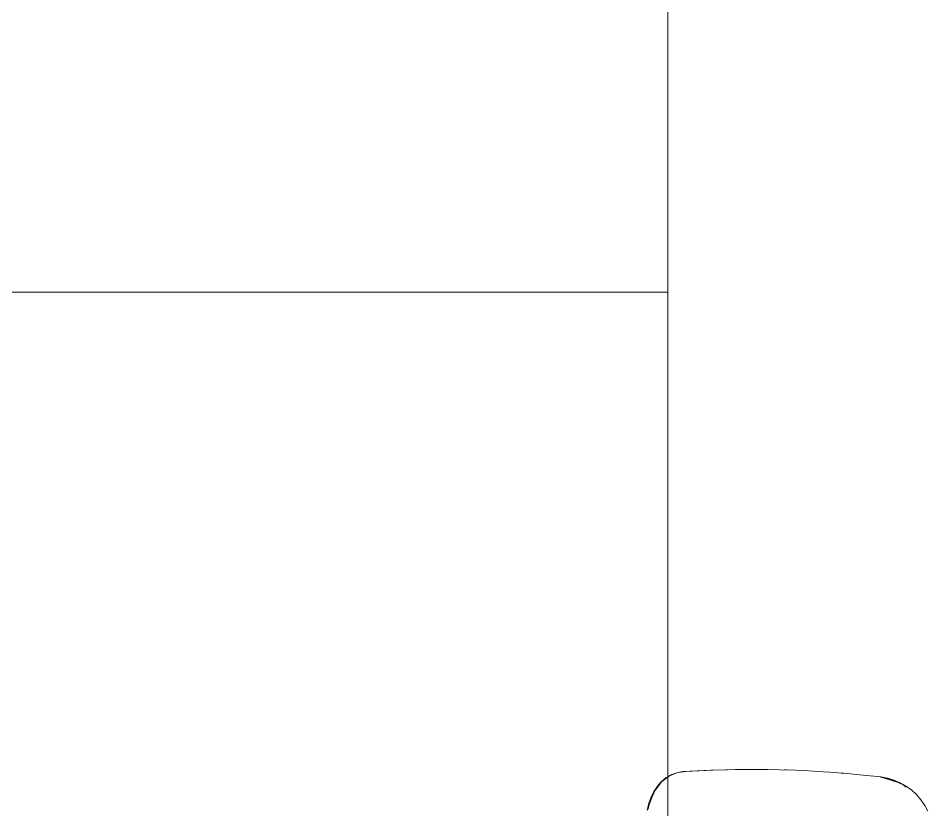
# Model space of a CAD drawing. Header units: millimetres. Extents: x 155927 to 295199, y -4084 to 97293.
# Drawn here: x 186647 to 187314, y 32447 to 33027 of the extents above; entities that cross this region are included whole.
import ezdxf

# ---------------------------------------------------------------- set-up
doc = ezdxf.new("R2010")
doc.units = ezdxf.units.MM
doc.header["$MEASUREMENT"] = 0
doc.layers.add('G-IMPT', color=8, linetype='CONTINUOUS', lineweight=9)
doc.layers.add('I-FURN', color=8, linetype='CONTINUOUS', lineweight=9)

msp = doc.modelspace()

# ---------------------------------------------------------------- linework, layer by layer
at = {"layer": 'G-IMPT'}
for p, q in [((187130.63, 32474.52), (187124.44, 32472.11)), ((187125.47, 32472.78), (187129.11, 32474.17)), ((187130.46, 32474.54), (187129.11, 32474.17)), ((187130.46, 32474.54), (187132.85, 32474.98)), ((187130.63, 32474.52), (187134.48, 32475.1)), ((187134.5, 32475.23), (187132.85, 32474.98)), ((187156.28, 32476.32), (187134.5, 32475.23)), ((187155.07, 32476.28), (187134.5, 32475.23)), ((187134.5, 32475.23), (187136.1, 32475.35)), ((187156.28, 32476.32), (187136.1, 32475.35)), ((187176.47, 32476.79), (187155.07, 32476.28)), ((187166.64, 32476.62), (187155.07, 32476.28)), ((187155.07, 32476.28), (187156.28, 32476.32)), ((187176.47, 32476.79), (187156.28, 32476.32)), ((187166.64, 32476.62), (187185.86, 32476.83)), ((187176.47, 32476.79), (187166.64, 32476.62)), ((187196.65, 32476.74), (187166.64, 32476.62)), ((187174.43, 32476.77), (187172.52, 32476.69)), ((187176.47, 32476.75), (187174.43, 32476.77)), ((187196.65, 32476.74), (187176.47, 32476.79)), ((187196.65, 32476.74), (187185.86, 32476.83)), ((187196.65, 32476.74), (187205.07, 32476.57)), ((187216.83, 32476.19), (187205.07, 32476.57)), ((187210.01, 32476.44), (187208.51, 32476.45)), ((187211.94, 32476.33), (187210.01, 32476.44)), ((187216.83, 32476.19), (187222.85, 32475.93)), ((187236.99, 32475.12), (187222.85, 32475.93)), ((187242.08, 32474.8), (187236.99, 32475.12)), ((187242.08, 32474.8), (187257.14, 32473.55)), ((187250.27, 32474.15), (187251.94, 32473.98)), ((187118.81, 32467.94), (187113.6, 32461.15)), ((187115.63, 32464.7), (187118.3, 32467.74)), ((187122.04, 32470.82), (187118.3, 32467.74)), ((187123.23, 32471.21), (187118.81, 32467.94)), ((187123.23, 32471.5), (187122.04, 32470.82)), ((187125.47, 32472.78), (187123.23, 32471.5)), ((187124.44, 32472.11), (187123.23, 32471.21)), ((187257.14, 32473.55), (187261.27, 32473.2)), ((187261.27, 32473.2), (187279.19, 32471.3)), ((187278.68, 32471.3), (187291.14, 32467.47)), ((187278.68, 32471.3), (187282, 32470.38)), ((187279.19, 32471.3), (187284.24, 32470.4)), ((187287.65, 32469.25), (187279.25, 32471.17)), ((187291.14, 32467.47), (187282, 32470.38)), ((187289.1, 32468.94), (187284.24, 32470.4)), ((187287.65, 32469.25), (187295.71, 32465.52)), ((187293.34, 32467.13), (187289.1, 32468.94)), ((187112.97, 32460.65), (187110.99, 32456.58)), ((187113.6, 32461.15), (187111.76, 32456.76)), ((187112.97, 32460.65), (187115.63, 32464.7)), ((187293.34, 32467.13), (187297.78, 32464.61)), ((187297.82, 32463.92), (187295.71, 32465.52)), ((187301.87, 32461.62), (187297.78, 32464.61)), ((187301.87, 32461.62), (187305.3, 32458.45)), ((187109.4, 32452.25), (187110.99, 32456.58)), ((187109.43, 32451.13), (187111.76, 32456.76)), ((187308.62, 32454.62), (187305.3, 32458.45)), ((187311.46, 32450.45), (187308.62, 32454.62)), ((187109.4, 32452.25), (187107.97, 32446.77)), ((187109.43, 32451.13), (187108.72, 32447.67)), ((187311.46, 32450.45), (187313.64, 32446.29))]:
    msp.add_line(p, q, dxfattribs=at)
at = {"layer": 'I-FURN'}
for p, q in [((187123.23, 32826.14), (187123.23, 34226.14)), ((187123.23, 34226.14), (187123.23, 32826.14)), ((186323.23, 32826.14), (187123.23, 32826.14)), ((187123.23, 32826.14), (186323.23, 32826.14)), ((187123.23, 32826.14), (186323.23, 32826.14)), ((186323.23, 32826.14), (187123.23, 32826.14)), ((187123.23, 31426.14), (187123.23, 32826.14)), ((187123.23, 32826.14), (187123.23, 31426.14))]:
    msp.add_line(p, q, dxfattribs=at)

doc.saveas('drawing.dxf')
